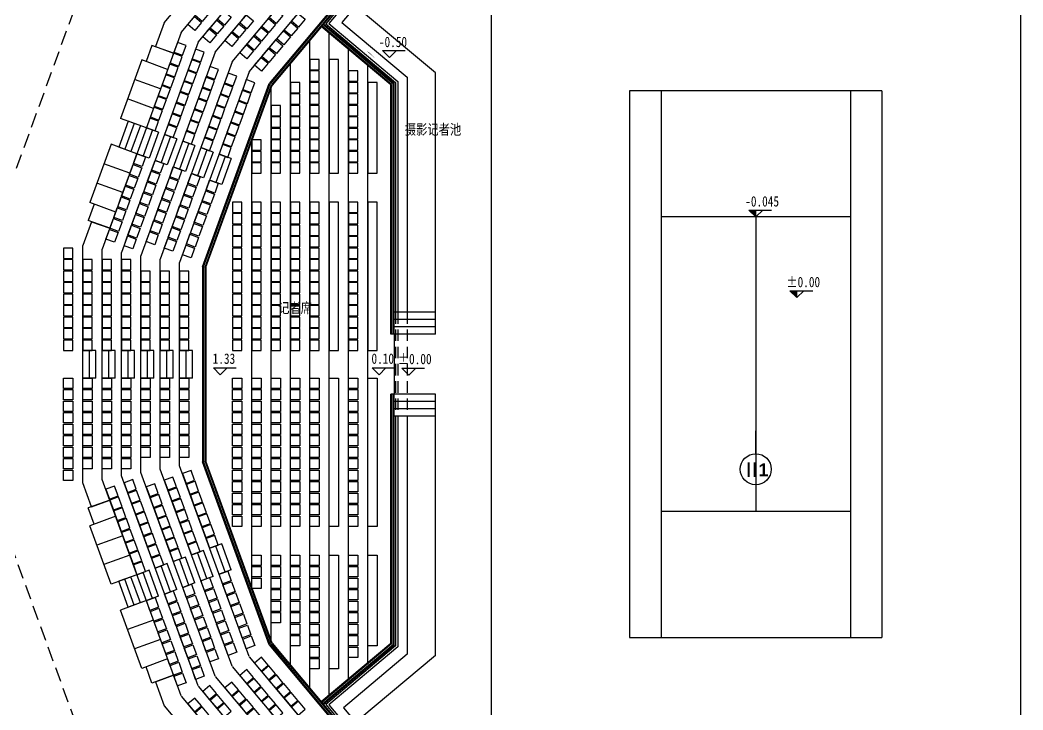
# Model space of a CAD drawing. Extents: x 23317406 to 24383751, y 42324270 to 43451021.
# Drawn here: x 23965397 to 24008980, y 43083414 to 43113405 of the extents above; entities that cross this region are included whole.
import ezdxf

# ---------------------------------------------------------------- set-up
doc = ezdxf.new("R2010")
doc.units = 0
doc.header["$MEASUREMENT"] = 0
doc.linetypes.add('DASHED2', pattern=[0.375, 0.25, -0.125])
doc.linetypes.add('HIDDEN', pattern=[9.525, 6.35, -3.175])
doc.layers.get('0').update_dxf_attribs({"linetype": 'CONTINUOUS'})
for name, color, linetype in [('场地', 5, 'CONTINUOUS'), ('墙', 7, 'CONTINUOUS'), ('座位', 253, 'CONTINUOUS'), ('投影', 9, 'CONTINUOUS'), ('栏杆', 146, 'CONTINUOUS'), ('楼梯', 5, 'CONTINUOUS'), ('汉字', 7, 'CONTINUOUS'), ('辅助件', 9, 'CONTINUOUS')]:
    doc.layers.add(name, color=color, linetype=linetype)
doc.styles.add('Q1', font='SimSun.ttf', dxfattribs={"width": 0.8, "height": 450})
doc.styles.add('T-SG-01$0$Arial', font='ARIALBD.TTF')

# ---------------------------------------------------------------- blocks, each defined once
blk = doc.blocks.new('A$C1B106C9F')
at = {"layer": '汉字'}
blk.add_hatch(color=0, dxfattribs=at).paths.add_polyline_path([(300, 300), (0, 300), (300, 0)])
at = {"layer": '汉字', "color": 0}
for p, q in [((0, 300), (989, 300)), ((0, 300), (300, 0)), ((600, 300), (300, 0)), ((300, 0), (300, 300))]:
    blk.add_line(p, q, dxfattribs=at)
blk = doc.blocks.new('T-SEAT-LOWER$0$SEAT_500CS')
blk.add_lwpolyline([(-400, -225), (-400, 225), (0, 225), (0, -225)], close=True)

msp = doc.modelspace()

# ---------------------------------------------------------------- linework, layer by layer
msp.add_line((23997370, 43094554.04466), (23997370, 43095554.04466))
at = {"color": 2}
msp.add_circle((23997370, 43093879.04466), 675, dxfattribs=at)
at = {"layer": '场地'}
for p, q in [((23985870, 43118944.23646), (23985870, 43077944.23646)), ((24008870, 43118944.23646), (24008870, 43077944.23646)), ((23991885, 43110329.23646), (23991885, 43086559.23646)), ((24002855, 43110329.23646), (23991885, 43110329.23646)), ((23993255, 43110329.23646), (23993255, 43086559.23646)), ((24001485, 43110329.23646), (24001485, 43086559.23646)), ((24002855, 43110329.23646), (24002855, 43086559.23646)), ((24001485, 43104844.23646), (23993255, 43104844.23646)), ((23997370, 43104844.23646), (23997370, 43092044.23646)), ((23997370, 43104844.23646), (23997370, 43092044.23646)), ((24001485, 43092044.23646), (23993255, 43092044.23646)), ((23991885, 43086559.23646), (24002855, 43086559.23646))]:
    msp.add_line(p, q, dxfattribs=at)
at = {"layer": '墙', "ltscale": 5000}
for start, end in [(67.1172342395, 67.1172342395), (66.2587266313, 66.2587266313), (64.4772342395, 64.4772342395), (64.9387266313, 64.9387266313)]:
    msp.add_arc((23850578.58196, 42857442.58139), 533172.67138, start, end, dxfattribs=at)
at = {"layer": '墙'}
for centre, start, end in [((23850634.74669, 42857737.27781), 79.4743453394, 79.4743453394), ((23850639.30178, 42857736.37231), 78.1227654233, 78.1227654233), ((23850644.55659, 42857735.23786), 77.5606287088, 77.5606287088), ((23850649.0789, 42857734.18074), 76.2090487927, 76.2090487927)]:
    msp.add_arc(centre, 530172.67138, start, end, dxfattribs=at)
at = {"layer": '座位'}
for p, q in [((23971128.21853, 43112305.38379), (23970871.70342, 43111600.61432)), ((23972067.91115, 43111963.36364), (23971128.21853, 43112305.38379)), ((23970683.7649, 43111669.01835), (23969760.31051, 43109131.84827)), ((23971811.39604, 43111258.59418), (23970683.7649, 43111669.01835)), ((23971503.57791, 43110412.87082), (23970375.94677, 43110823.29499)), ((23971195.75978, 43109567.14746), (23970068.12864, 43109977.57163)), ((23970887.94166, 43108721.4241), (23969760.31051, 43109131.84827)), ((23969349.88634, 43108004.21713), (23968426.43195, 43105467.04705)), ((23970477.51748, 43107593.79296), (23969349.88634, 43108004.21713)), ((23970169.69935, 43106748.0696), (23969042.06821, 43107158.49377)), ((23969861.88122, 43105902.34624), (23968734.25008, 43106312.77041)), ((23968614.37048, 43105398.64302), (23968357.85537, 43104693.87356)), ((23969554.0631, 43105056.62288), (23968426.43195, 43105467.04705)), ((23969297.54799, 43104351.85342), (23968357.85537, 43104693.87356)), ((23969297.54799, 43092536.6195), (23968357.85537, 43092194.59936)), ((23968614.37048, 43091489.82989), (23968357.85537, 43092194.59936)), ((23969554.0631, 43091831.85004), (23968426.43195, 43091421.42587)), ((23969349.88634, 43088884.25579), (23968426.43195, 43091421.42587)), ((23969861.88122, 43090986.12668), (23968734.25008, 43090575.70251)), ((23970169.69935, 43090140.40332), (23969042.06821, 43089729.97915)), ((23970477.51748, 43089294.67996), (23969349.88634, 43088884.25579)), ((23970887.94166, 43088167.04882), (23969760.31051, 43087756.62464)), ((23970683.7649, 43085219.45457), (23969760.31051, 43087756.62464)), ((23971195.75978, 43087321.32546), (23970068.12864, 43086910.90129)), ((23971503.57791, 43086475.6021), (23970375.94677, 43086065.17793)), ((23971811.39604, 43085629.87874), (23970683.7649, 43085219.45457)), ((23971128.21853, 43084583.08913), (23970871.70342, 43085287.8586)), ((23972067.91115, 43084925.10927), (23971128.21853, 43084583.08913))]:
    msp.add_line(p, q, dxfattribs=at)
for points in [[(23979230, 43106744.23646), (23979230, 43111694.23646), (23978830, 43111694.23646), (23978830, 43106744.23646)], [(23980910, 43106744.23646), (23980910, 43110694.23646), (23980510, 43110694.23646), (23980510, 43106744.23646)], [(23979230, 43099044.23646), (23979230, 43105494.23646), (23978830, 43105494.23646), (23978830, 43099044.23646)], [(23980910, 43099044.23646), (23980910, 43105494.23646), (23980510, 43105494.23646), (23980510, 43099044.23646)], [(23979230, 43097844.23646), (23979230, 43091394.23646), (23978830, 43091394.23646), (23978830, 43097844.23646)], [(23980910, 43097844.23646), (23980910, 43091394.23646), (23980510, 43091394.23646), (23980510, 43097844.23646)], [(23979230, 43090144.23646), (23979230, 43085194.23646), (23978830, 43085194.23646), (23978830, 43090144.23646)], [(23980910, 43090144.23646), (23980910, 43086194.23646), (23980510, 43086194.23646), (23980510, 43090144.23646)]]:
    msp.add_lwpolyline(points, close=True, dxfattribs=at)
at = {"layer": '投影'}
for p, q in [((23971656.77554, 43113289.77353), (23978284.94543, 43121188.91881)), ((23972395.45914, 43112863.29435), (23978833.21649, 43120535.5148)), ((23973134.14274, 43112436.81517), (23979381.48755, 43119882.11079)), ((23973872.82634, 43112010.336), (23979929.75861, 43119228.70679)), ((23974611.50995, 43111583.85682), (23980478.02968, 43118575.30278)), ((23975350.19355, 43111157.37764), (23981026.30074, 43117921.89877)), ((23981679.00438, 43117144.03686), (23976229.57879, 43110649.66433)), ((23981770.38289, 43117035.13619), (23976352.69273, 43110578.58447)), ((23983450, 43111103.55879), (23979543.62852, 43114381.39366)), ((23971656.77554, 43113289.77353), (23971278.56935, 43112250.66056)), ((23981510, 43110590.54412), (23978489.45684, 43113125.08078)), ((23981650, 43110655.82719), (23978579.4471, 43113232.327)), ((23972395.45914, 43112863.29435), (23968970, 43103451.92271)), ((23978830, 43084049.14175), (23978830, 43112839.33113)), ((23973134.14274, 43112436.81517), (23969810, 43103303.80805)), ((23971278.56935, 43112250.66056), (23972067.91115, 43111963.36364)), ((23977990, 43084358.62162), (23977990, 43112529.8513)), ((23973872.82634, 43112010.336), (23970650, 43103155.69338)), ((23979670, 43084753.98544), (23979670, 43112134.48744)), ((23974611.50995, 43111583.85682), (23971490, 43103007.57872)), ((23977150, 43085359.69464), (23977150, 43111528.77828)), ((23977150, 43098444.23646), (23977150, 43111528.77828)), ((23980510, 43085458.82913), (23980510, 43111429.64375)), ((23975350.19355, 43111157.37764), (23972330, 43102859.46406)), ((23983450, 43099744.23646), (23983450, 43111103.55879)), ((23973330, 43102683.13708), (23976229.57879, 43110649.66433)), ((23973470, 43102658.4513), (23976352.69273, 43110578.58447)), ((23976310, 43086427.18575), (23976310, 43110461.28717)), ((23981510, 43099744.23646), (23981510, 43110590.54412)), ((23981650, 43099744.23646), (23981650, 43110655.82719)), ((23970098.59985, 43109008.72102), (23969688.17568, 43107881.08988)), ((23970361.71379, 43108912.95538), (23969951.28962, 43107785.32424)), ((23970887.94166, 43108721.4241), (23970098.59985, 43109008.72102)), ((23970624.82772, 43108817.18974), (23970214.40355, 43107689.5586)), ((23971414.16952, 43108529.89282), (23970887.94166, 43108721.4241)), ((23971151.05559, 43108625.65846), (23970740.63142, 43107498.02732)), ((23971414.16952, 43108529.89282), (23971003.74535, 43107402.26168)), ((23971940.39739, 43108338.36154), (23971529.97322, 43107210.7304)), ((23972203.51132, 43108242.5959), (23971677.28346, 43108434.12718)), ((23972203.51132, 43108242.5959), (23971793.08715, 43107114.96476)), ((23970477.51748, 43107593.79296), (23969688.17568, 43107881.08988)), ((23972729.73919, 43108051.06462), (23972319.31502, 43106923.43348)), ((23972992.85313, 43107955.29898), (23972466.62526, 43108146.83026)), ((23972992.85313, 43107955.29898), (23972582.42895, 43106827.66784)), ((23973782.19493, 43107668.00206), (23973255.96706, 43107859.53334)), ((23975470, 43088735.06678), (23975470, 43108153.40614)), ((23971003.74535, 43107402.26168), (23970477.51748, 43107593.79296)), ((23973519.08099, 43107763.7677), (23973108.65682, 43106636.13656)), ((23973782.19493, 43107668.00206), (23973371.77076, 43106540.37092)), ((23974308.42279, 43107476.47078), (23973897.99862, 43106348.83964)), ((23974571.53673, 43107380.70514), (23974045.30886, 43107572.23642)), ((23974571.53673, 43107380.70514), (23974161.11256, 43106253.074)), ((23971793.08715, 43107114.96476), (23971266.85928, 43107306.49604)), ((23972582.42895, 43106827.66784), (23972056.20109, 43107019.19911)), ((23973371.77076, 43106540.37092), (23972845.54289, 43106731.90219)), ((23974161.11256, 43106253.074), (23973634.88469, 43106444.60527)), ((23968508.20619, 43104639.15034), (23968130, 43103600.03738)), ((23968508.20619, 43104639.15034), (23969297.54799, 43104351.85342)), ((23968130, 43093295.48862), (23968130, 43103600.03738)), ((23968970, 43093443.60329), (23968970, 43103451.92271)), ((23969810, 43093591.71795), (23969810, 43103303.80805)), ((23970650, 43093739.83261), (23970650, 43103155.69338)), ((23971490, 43093887.94728), (23971490, 43103007.57872)), ((23972330, 43094036.06194), (23972330, 43102859.46406)), ((23973330, 43102683.13708), (23973330, 43094205.33584)), ((23973470, 43102658.4513), (23973470, 43094230.02162)), ((23983450, 43099744.23646), (23981510, 43099744.23646)), ((23968690, 43099044.23646), (23968130, 43099044.23646)), ((23968410, 43097844.23646), (23968410, 43099044.23646)), ((23968690, 43097844.23646), (23968690, 43099044.23646)), ((23969530, 43099044.23646), (23968970, 43099044.23646)), ((23969250, 43097844.23646), (23969250, 43099044.23646)), ((23969530, 43097844.23646), (23969530, 43099044.23646)), ((23970370, 43099044.23646), (23969810, 43099044.23646)), ((23970090, 43097844.23646), (23970090, 43099044.23646)), ((23970370, 43097844.23646), (23970370, 43099044.23646)), ((23971210, 43099044.23646), (23970650, 43099044.23646)), ((23970930, 43097844.23646), (23970930, 43099044.23646)), ((23971210, 43097844.23646), (23971210, 43099044.23646)), ((23972050, 43099044.23646), (23971490, 43099044.23646)), ((23971770, 43097844.23646), (23971770, 43099044.23646)), ((23972050, 43097844.23646), (23972050, 43099044.23646)), ((23972890, 43099044.23646), (23972330, 43099044.23646)), ((23972610, 43097844.23646), (23972610, 43099044.23646)), ((23972890, 43097844.23646), (23972890, 43099044.23646)), ((23968690, 43097844.23646), (23968130, 43097844.23646)), ((23969530, 43097844.23646), (23968970, 43097844.23646)), ((23970370, 43097844.23646), (23969810, 43097844.23646)), ((23971210, 43097844.23646), (23970650, 43097844.23646)), ((23972050, 43097844.23646), (23971490, 43097844.23646)), ((23972890, 43097844.23646), (23972330, 43097844.23646)), ((23983450, 43097144.23646), (23981510, 43097144.23646)), ((23981510, 43086297.92876), (23981510, 43097144.23646)), ((23981650, 43086232.64569), (23981650, 43097144.23646)), ((23983450, 43085784.91409), (23983450, 43097144.23646)), ((23974609.09765, 43085311.24383), (23971490, 43093880.8942)), ((23975347.78126, 43085737.72301), (23972330, 43094029.00886)), ((23976229.57879, 43086238.80858), (23973330, 43094205.33584)), ((23976352.69272, 43086309.88845), (23973470, 43094230.02162)), ((23972393.04684, 43084031.8063), (23968970, 43093436.55021)), ((23973131.73045, 43084458.28547), (23969810, 43093584.66487)), ((23973870.41405, 43084884.76465), (23970650, 43093732.77953)), ((23968508.20619, 43092249.32258), (23968130, 43093288.43554)), ((23968508.20619, 43092249.32258), (23969297.54799, 43092536.6195)), ((23974161.11256, 43090635.39892), (23973634.88469, 43090443.86764)), ((23974308.42279, 43089412.00214), (23973897.99862, 43090539.63328)), ((23974571.53673, 43089507.76778), (23974161.11256, 43090635.39892)), ((23972582.42895, 43090060.80508), (23972056.20109, 43089869.2738)), ((23972729.73919, 43088837.4083), (23972319.31502, 43089965.03944)), ((23972992.85313, 43088933.17394), (23972582.42895, 43090060.80508)), ((23973371.77076, 43090348.102), (23972845.54289, 43090156.57072)), ((23973519.08099, 43089124.70522), (23973108.65682, 43090252.33636)), ((23973782.19493, 43089220.47086), (23973371.77076, 43090348.102)), ((23971003.74535, 43089486.21124), (23970477.51748, 43089294.67996)), ((23971414.16952, 43088358.5801), (23971003.74535, 43089486.21124)), ((23971793.08715, 43089773.50816), (23971266.85928, 43089581.97688)), ((23971940.39739, 43088550.11138), (23971529.97322, 43089677.74252)), ((23972203.51132, 43088645.87702), (23971793.08715, 43089773.50816)), ((23974571.53673, 43089507.76778), (23974045.30886, 43089316.2365)), ((23970477.51748, 43089294.67996), (23969688.17568, 43089007.38304)), ((23970361.71379, 43087975.51754), (23969951.28962, 43089103.14868)), ((23970624.82772, 43088071.28318), (23970214.40355, 43089198.91432)), ((23971151.05559, 43088262.81446), (23970740.63142, 43089390.4456)), ((23973782.19493, 43089220.47086), (23973255.96706, 43089028.93958)), ((23970098.59985, 43087879.7519), (23969688.17568, 43089007.38304)), ((23972203.51132, 43088645.87702), (23971677.28346, 43088454.34574)), ((23972992.85313, 43088933.17394), (23972466.62526, 43088741.64266)), ((23971414.16952, 43088358.5801), (23970887.94166, 43088167.04882)), ((23970887.94166, 43088167.04882), (23970098.59985, 43087879.7519)), ((23976229.57879, 43086238.80858), (23981679.00438, 43079744.43606)), ((23976352.69272, 43086309.88845), (23981770.38289, 43079853.33673)), ((23981510, 43086297.92876), (23978489.45684, 43083763.39211)), ((23981650, 43086232.64569), (23978579.4471, 43083656.14588)), ((23975354.72718, 43085725.69231), (23981026.30074, 43078966.57415)), ((23983450, 43085784.91409), (23979543.62852, 43082507.07922)), ((23974616.04358, 43085299.21313), (23980478.02968, 43078313.17014)), ((23971278.56935, 43084637.81235), (23972067.91115, 43084925.10927)), ((23973877.35998, 43084872.73395), (23979929.75861, 43077659.76613)), ((23971278.56935, 43084637.81235), (23971656.77554, 43083598.69939)), ((23973138.67637, 43084446.25478), (23979381.48755, 43077006.36212)), ((23972399.99277, 43084019.7756), (23978833.21649, 43076352.95812)), ((23971661.30917, 43083593.29642), (23978284.94543, 43075699.55411))]:
    msp.add_line(p, q, dxfattribs=at)
at = {"layer": '投影', "linetype": 'HIDDEN', "ltscale": 100}
for p, q in [((23964270, 43104280.65952), (23968262.3485, 43115249.54689)), ((23968470.72632, 43081066.4127), (23964270, 43092607.8134))]:
    msp.add_line(p, q, dxfattribs=at)
at = {"layer": '栏杆'}
for p, q in [((23981701.84901, 43117116.81169), (23976260.35728, 43110631.89437)), ((23981747.53826, 43117062.36136), (23976321.91424, 43110596.35444)), ((23981545, 43110606.86489), (23978511.9544, 43113151.89233)), ((23981615, 43110639.50643), (23978556.94954, 43113205.51544)), ((23973365, 43102676.96563), (23976260.35728, 43110631.89437)), ((23973435, 43102664.62274), (23976321.91424, 43110596.35444)), ((23981545, 43099744.23646), (23981545, 43110606.86489)), ((23981615, 43099744.23646), (23981615, 43110639.50643)), ((23973365, 43102676.96563), (23973365, 43094211.50729)), ((23973435, 43102664.62274), (23973435, 43094223.85018)), ((23981545, 43086281.60799), (23981545, 43097144.23646)), ((23981615, 43086248.96646), (23981615, 43097144.23646)), ((23976260.35728, 43086256.57855), (23973365, 43094211.50729)), ((23976321.91424, 43086292.11848), (23973435, 43094223.85018)), ((23976260.35728, 43086256.57855), (23981701.84901, 43079771.66123)), ((23976321.91424, 43086292.11848), (23981747.53826, 43079826.11156)), ((23981545, 43086281.60799), (23978511.9544, 43083736.58055)), ((23981615, 43086248.96646), (23978556.94954, 43083682.95744))]:
    msp.add_line(p, q, dxfattribs=at)
at = {"layer": '楼梯'}
for p, q in [((23983450, 43100704.23646), (23981650, 43100704.23646)), ((23983450, 43100384.23646), (23981650, 43100384.23646)), ((23983450, 43100064.23646), (23981650, 43100064.23646)), ((23981650, 43099744.23646), (23981650, 43097144.23646)), ((23983450, 43096824.23646), (23981650, 43096824.23646)), ((23983450, 43096504.23646), (23981650, 43096504.23646)), ((23983450, 43096184.23646), (23981650, 43096184.23646))]:
    msp.add_line(p, q, dxfattribs=at)
at = {"layer": '汉字', "color": 0}
for p, q in [((23981150, 43112075.86177), (23982138.75985, 43112075.86177)), ((23981150, 43112075.86177), (23981450, 43111775.86177)), ((23981150, 43112075.86177), (23982138.75985, 43112075.86177)), ((23981150, 43112075.86177), (23981450, 43111775.86177)), ((23981750, 43112075.86177), (23981450, 43111775.86177)), ((23981750, 43112075.86177), (23981450, 43111775.86177)), ((23973798.55455, 43098281.4529), (23974787.3144, 43098281.4529)), ((23973798.55455, 43098281.4529), (23974098.55455, 43097981.4529)), ((23974398.55455, 43098281.4529), (23974098.55455, 43097981.4529)), ((23980699.52055, 43098281.4529), (23981688.28041, 43098281.4529)), ((23980699.52055, 43098281.4529), (23980999.52055, 43097981.4529)), ((23981299.52055, 43098281.4529), (23980999.52055, 43097981.4529)), ((23981990.58874, 43098271.56877), (23982979.3486, 43098271.56877)), ((23981990.58874, 43098271.56877), (23982290.58874, 43097971.56877)), ((23982590.58874, 43098271.56877), (23982290.58874, 43097971.56877))]:
    msp.add_line(p, q, dxfattribs=at)
at = {"layer": '汉字'}
for points in [[(23979692.74586, 43112724.72017, 0, 0, 0), (23980042.2747, 43112421.46746, 150, 0, 0), (23980590.00175, 43111978.09138, 150, 0, 0)], [(23981193.39089, 43085295.91678, 0, 0, 0), (23980805.29285, 43084969.17002, 150, 0, 0), (23980268.03021, 43084518.90014, 150, 0, 0)]]:
    msp.add_lwpolyline(points, format="xyseb", dxfattribs=at)
at = {"layer": '辅助件'}
for points in [[(24013020, 43100704.23646), (24013020, 43110688.46873), (24016061.93465, 43113240.95498), (24012923.92785, 43116980.68586), (24005646.07215, 43121182.55781), (23998524.87831, 43122438.21642), (23997370, 43122438.21642), (23996215.12169, 43122438.21642), (23989093.92785, 43121182.55781), (23981816.07215, 43116980.68586), (23978678.06534, 43113240.95498), (23981720, 43110688.46873), (23981720, 43100704.23646)], [(24012920, 43100704.23646), (24012920, 43110735.0995), (24015921.05145, 43113253.28066), (24012858.65749, 43116902.89967), (24005611.34251, 43121087.13892), (23998516.12944, 43122338.21642), (23997370, 43122338.21642), (23996223.87056, 43122338.21642), (23989128.65749, 43121087.13892), (23981881.34251, 43116902.89967), (23978818.94855, 43113253.28066), (23981820, 43110735.0995), (23981820, 43100704.23646)], [(24012520, 43100704.23646), (24012520, 43110921.62256), (24015357.51863, 43113302.58339), (24012597.57603, 43116591.7549), (24005472.42397, 43120705.46336), (23998481.13398, 43121938.21642), (23997370, 43121938.21642), (23996258.86602, 43121938.21642), (23989267.57603, 43120705.46336), (23982142.42397, 43116591.7549), (23979382.48137, 43113302.58339), (23982220, 43110921.62256), (23982220, 43100704.23646)], [(23978678.06536, 43083647.51792), (23981816.07215, 43079907.78706), (23989093.92774, 43075705.91518), (23996215.12173, 43074450.25646), (23998524.87826, 43074450.25646), (24005646.07226, 43075705.91518), (24012923.92785, 43079907.78706), (24016061.93463, 43083647.51792), (24013020, 43086200.00415), (24013020, 43096184.23646)], [(23981720, 43096184.23646), (23981720, 43086200.00415), (23978678.06536, 43083647.51792)], [(23978818.94857, 43083635.19224), (23981881.34251, 43079985.57325), (23989128.65737, 43075801.33407), (23996223.8706, 43074550.25646), (23998516.1294, 43074550.25646), (24005611.34263, 43075801.33407), (24012858.65749, 43079985.57325), (24015921.05143, 43083635.19224), (24012920, 43086153.37339), (24012920, 43096184.23646)], [(23981820, 43096184.23646), (23981820, 43086153.37339), (23978818.94857, 43083635.19224)], [(23982220, 43096184.23646), (23982220, 43085836.30959), (23979446.76015, 43083509.28506), (23982142.42397, 43080296.71802), (23989267.57592, 43076183.00962), (23996258.86607, 43074950.25646), (23998481.13393, 43074950.25646), (24005472.42408, 43076183.00962), (24012597.57603, 43080296.71802), (24015357.51861, 43083585.8895), (24012520, 43085966.85032), (24012520, 43096184.23646)]]:
    msp.add_lwpolyline(points, dxfattribs=at)
at = {"layer": '辅助件', "linetype": 'DASHED2', "ltscale": 2000}
for points in [[(23981720, 43100704.23646), (23981720, 43096184.23646)], [(23981820, 43100704.23646), (23981820, 43096184.23646)], [(23982220, 43100704.23646), (23982220, 43096184.23646)]]:
    msp.add_lwpolyline(points, dxfattribs=at)

# ---------------------------------------------------------------- block references
at = {"layer": '座位'}
for p, rotation in [((23973155.67521, 43113769.28458), 139.9999999962794), ((23972834.2814, 43113386.26236), 139.9999999962794), ((23974120.54634, 43113612.36521), 139.9999999962794), ((23975085.41748, 43113455.44584), 139.9999999962794), ((23976050.28862, 43113298.52647), 139.9999999962794), ((23976371.68242, 43113681.54869), 139.9999999962794), ((23977336.55356, 43113524.62932), 139.9999999962794), ((23973799.15254, 43113229.34299), 139.9999999962794), ((23974764.02368, 43113072.42362), 139.9999999962794), ((23975728.89481, 43112915.50425), 139.9999999962794), ((23977015.15975, 43113141.6071), 139.9999999962794), ((23973477.75873, 43112846.32077), 139.9999999962794), ((23974442.62987, 43112689.40139), 139.9999999962794), ((23975407.50101, 43112532.48202), 139.9999999962794), ((23976693.76595, 43112758.58487), 139.9999999962794), ((23975086.1072, 43112149.4598), 139.9999999962794), ((23976050.97834, 43111992.54043), 139.9999999962794), ((23976372.37215, 43112375.56265), 139.9999999962794), ((23975729.58454, 43111609.51821), 139.9999999962794), ((23970400.56295, 43107382.36212), 160.0000000013177), ((23970229.55288, 43106912.51581), 160.0000000013177), ((23971189.90475, 43107095.0652), 160.0000000013177), ((23971979.24655, 43106807.76828), 160.0000000013177), ((23970058.54281, 43106442.6695), 160.0000000013177), ((23971018.89468, 43106625.21889), 160.0000000013177), ((23971808.23648, 43106337.92197), 160.0000000013177), ((23972768.58836, 43106520.47136), 160.0000000013177), ((23969887.53274, 43105972.82319), 160.0000000013177), ((23970847.88461, 43106155.37258), 160.0000000013177), ((23971637.22641, 43105868.07566), 160.0000000013177), ((23972597.57828, 43106050.62505), 160.0000000013177), ((23973557.93016, 43106233.17444), 160.0000000013177), ((23969716.52266, 43105502.97688), 160.0000000013177), ((23970676.87454, 43105685.52627), 160.0000000013177), ((23972426.56821, 43105580.77874), 160.0000000013177), ((23973386.92008, 43105763.32813), 160.0000000013177), ((23969545.51259, 43105033.13057), 160.0000000013177), ((23970505.86447, 43105215.67996), 160.0000000013177), ((23971466.21634, 43105398.22935), 160.0000000013177), ((23972255.55814, 43105110.93243), 160.0000000013177), ((23973215.91001, 43105293.48182), 160.0000000013177), ((23969374.50252, 43104563.28426), 160.0000000013177), ((23970334.85439, 43104745.83365), 160.0000000013177), ((23971295.20627, 43104928.38304), 160.0000000013177), ((23972084.54807, 43104641.08611), 160.0000000013177), ((23973044.89994, 43104823.6355), 160.0000000013177), ((23969203.49245, 43104093.43794), 160.0000000013177), ((23970163.84432, 43104275.98733), 160.0000000013177), ((23971124.1962, 43104458.53672), 160.0000000013177), ((23971913.538, 43104171.2398), 160.0000000013177), ((23972873.88987, 43104353.78919), 160.0000000013177), ((23969992.83425, 43103806.14102), 160.0000000013177), ((23970953.18612, 43103988.69041), 160.0000000013177), ((23971742.52793, 43103701.39349), 160.0000000013177), ((23972702.8798, 43103883.94288), 160.0000000013177), ((23972531.86973, 43103414.09657), 160.0000000013177), ((23967290, 43097619.23646), 179.9999999963965), ((23968130, 43097619.23646), 179.9999999963965), ((23968970, 43097619.23646), 179.9999999963965), ((23969810, 43097619.23646), 179.9999999963965), ((23970650, 43097619.23646), 179.9999999963965), ((23971490, 43097619.23646), 179.9999999963965), ((23972330, 43097619.23646), 179.9999999963965), ((23974630, 43097619.23646), 180), ((23975470, 43097619.23646), 180), ((23976310, 43097619.23646), 180), ((23977150, 43097619.23646), 180), ((23977990, 43097619.23646), 180), ((23979670, 43097619.23646), 180), ((23967290, 43097119.23646), 179.9999999963965), ((23968130, 43097119.23646), 179.9999999963965), ((23968970, 43097119.23646), 179.9999999963965), ((23969810, 43097119.23646), 179.9999999963965), ((23970650, 43097119.23646), 179.9999999963965), ((23971490, 43097119.23646), 179.9999999963965), ((23972330, 43097119.23646), 179.9999999963965), ((23974630, 43097119.23646), 180), ((23975470, 43097119.23646), 180), ((23976310, 43097119.23646), 180), ((23977150, 43097119.23646), 180), ((23977990, 43097119.23646), 180), ((23979670, 43097119.23646), 180), ((23967290, 43096619.23646), 179.9999999963965), ((23968130, 43096619.23646), 179.9999999963965), ((23968970, 43096619.23646), 179.9999999963965), ((23969810, 43096619.23646), 179.9999999963965), ((23970650, 43096619.23646), 179.9999999963965), ((23971490, 43096619.23646), 179.9999999963965), ((23972330, 43096619.23646), 179.9999999963965), ((23974630, 43096619.23646), 180), ((23975470, 43096619.23646), 180), ((23976310, 43096619.23646), 180), ((23977150, 43096619.23646), 180), ((23977990, 43096619.23646), 180), ((23979670, 43096619.23646), 180), ((23967290, 43096119.23646), 179.9999999963965), ((23968130, 43096119.23646), 179.9999999963965), ((23968970, 43096119.23646), 179.9999999963965), ((23969810, 43096119.23646), 179.9999999963965), ((23970650, 43096119.23646), 179.9999999963965), ((23971490, 43096119.23646), 179.9999999963965), ((23972330, 43096119.23646), 179.9999999963965), ((23974630, 43096119.23646), 180), ((23975470, 43096119.23646), 180), ((23976310, 43096119.23646), 180), ((23977150, 43096119.23646), 180), ((23977990, 43096119.23646), 180), ((23979670, 43096119.23646), 180), ((23967290, 43095619.23646), 179.9999999963965), ((23968130, 43095619.23646), 179.9999999963965), ((23968970, 43095619.23646), 179.9999999963965), ((23969810, 43095619.23646), 179.9999999963965), ((23970650, 43095619.23646), 179.9999999963965), ((23971490, 43095619.23646), 179.9999999963965), ((23972330, 43095619.23646), 179.9999999963965), ((23974630, 43095619.23646), 180), ((23975470, 43095619.23646), 180), ((23976310, 43095619.23646), 180), ((23977150, 43095619.23646), 180), ((23977990, 43095619.23646), 180), ((23979670, 43095619.23646), 180), ((23967290, 43095119.23646), 179.9999999963965), ((23968130, 43095119.23646), 179.9999999963965), ((23968970, 43095119.23646), 179.9999999963965), ((23969810, 43095119.23646), 179.9999999963965), ((23970650, 43095119.23646), 179.9999999963965), ((23971490, 43095119.23646), 179.9999999963965), ((23972330, 43095119.23646), 179.9999999963965), ((23974630, 43095119.23646), 180), ((23975470, 43095119.23646), 180), ((23976310, 43095119.23646), 180), ((23977150, 43095119.23646), 180), ((23977990, 43095119.23646), 180), ((23979670, 43095119.23646), 180), ((23967290, 43094619.23646), 179.9999999963965), ((23968130, 43094619.23646), 179.9999999963965), ((23968970, 43094619.23646), 179.9999999963965), ((23969810, 43094619.23646), 179.9999999963965), ((23970650, 43094619.23646), 179.9999999963965), ((23971490, 43094619.23646), 179.9999999963965), ((23972330, 43094619.23646), 179.9999999963965), ((23974630, 43094619.23646), 180), ((23975470, 43094619.23646), 180), ((23976310, 43094619.23646), 180), ((23977150, 43094619.23646), 180), ((23977990, 43094619.23646), 180), ((23979670, 43094619.23646), 180), ((23967290, 43094119.23646), 179.9999999963965), ((23968130, 43094119.23646), 179.9999999963965), ((23968970, 43094119.23646), 179.9999999963965), ((23969810, 43094119.23646), 179.9999999963965), ((23974630, 43094119.23646), 180), ((23975470, 43094119.23646), 180), ((23976310, 43094119.23646), 180), ((23977150, 43094119.23646), 180), ((23977990, 43094119.23646), 180), ((23979670, 43094119.23646), 180), ((23967290, 43093619.23646), 179.9999999963965), ((23974630, 43093619.23646), 180), ((23975470, 43093619.23646), 180), ((23976310, 43093619.23646), 180), ((23977150, 43093619.23646), 180), ((23977990, 43093619.23646), 180), ((23979670, 43093619.23646), 180), ((23974630, 43093119.23646), 180), ((23975470, 43093119.23646), 180), ((23976310, 43093119.23646), 180), ((23977150, 43093119.23646), 180), ((23977990, 43093119.23646), 180), ((23979670, 43093119.23646), 180), ((23974630, 43092619.23646), 180), ((23975470, 43092619.23646), 180), ((23976310, 43092619.23646), 180), ((23977150, 43092619.23646), 180), ((23977990, 43092619.23646), 180), ((23979670, 43092619.23646), 180), ((23974630, 43092119.23646), 180), ((23975470, 43092119.23646), 180), ((23976310, 43092119.23646), 180), ((23977150, 43092119.23646), 180), ((23977990, 43092119.23646), 180), ((23979670, 43092119.23646), 180), ((23974630, 43091619.23646), 180), ((23975470, 43091619.23646), 180), ((23976310, 43091619.23646), 180), ((23977150, 43091619.23646), 180), ((23977990, 43091619.23646), 180), ((23979670, 43091619.23646), 180), ((23975470, 43089919.23646), 180), ((23976310, 43089919.23646), 180), ((23977150, 43089919.23646), 180), ((23977990, 43089919.23646), 180), ((23979670, 43089919.23646), 180), ((23975470, 43089419.23646), 180), ((23976310, 43089419.23646), 180), ((23977150, 43089419.23646), 180), ((23977990, 43089419.23646), 180), ((23979670, 43089419.23646), 180), ((23973332.92159, 43088817.50874), 199.9999999999403), ((23974122.26339, 43089104.80566), 199.9999999999403), ((23975470, 43088919.23646), 180), ((23976310, 43088919.23646), 180), ((23977150, 43088919.23646), 180), ((23977990, 43088919.23646), 180), ((23979670, 43088919.23646), 180), ((23972543.57979, 43088530.21182), 199.9999999999403), ((23973503.93166, 43088347.66243), 199.9999999999403), ((23974293.27346, 43088634.95935), 199.9999999999403), ((23976310, 43088419.23646), 180), ((23977150, 43088419.23646), 180), ((23977990, 43088419.23646), 180), ((23979670, 43088419.23646), 180), ((23970964.89619, 43087955.61798), 199.9999999999403), ((23971754.23799, 43088242.9149), 199.9999999999403), ((23972714.58986, 43088060.36551), 199.9999999999403), ((23973674.94174, 43087877.81612), 199.9999999999403), ((23974464.28354, 43088165.11304), 199.9999999999403), ((23971135.90626, 43087485.77167), 199.9999999999403), ((23971925.24806, 43087773.06859), 199.9999999999403), ((23972885.59993, 43087590.5192), 199.9999999999403), ((23973845.95181, 43087407.96981), 199.9999999999403), ((23974635.29361, 43087695.26673), 199.9999999999403), ((23976310, 43087919.23646), 180), ((23977150, 43087919.23646), 180), ((23977990, 43087919.23646), 180), ((23979670, 43087919.23646), 180), ((23971306.91633, 43087015.92536), 199.9999999999403), ((23972096.25813, 43087303.22228), 199.9999999999403), ((23973056.61001, 43087120.67289), 199.9999999999403), ((23974806.30368, 43087225.42042), 199.9999999999403), ((23976310, 43087419.23646), 180), ((23977150, 43087419.23646), 180), ((23977990, 43087419.23646), 180), ((23979670, 43087419.23646), 180), ((23971477.9264, 43086546.07905), 199.9999999999403), ((23972267.2682, 43086833.37597), 199.9999999999403), ((23973227.62008, 43086650.82658), 199.9999999999403), ((23974016.96188, 43086938.1235), 199.9999999999403), ((23974977.31375, 43086755.57411), 199.9999999999403), ((23977150, 43086919.23646), 180), ((23977990, 43086919.23646), 180), ((23979670, 43086919.23646), 180), ((23972438.27828, 43086363.52966), 199.9999999999403), ((23973398.63015, 43086180.98027), 199.9999999999403), ((23974187.97195, 43086468.27719), 199.9999999999403), ((23975148.32382, 43086285.7278), 199.9999999999403), ((23977150, 43086419.23646), 180), ((23977990, 43086419.23646), 180), ((23979670, 43086419.23646), 180), ((23971648.93647, 43086076.23273), 199.9999999999403), ((23972609.28835, 43085893.68334), 199.9999999999403), ((23973569.64022, 43085711.13395), 199.9999999999403), ((23974358.98202, 43085998.43088), 199.9999999999403), ((23977990, 43085919.23646), 180), ((23979670, 43085919.23646), 180), ((23971819.94655, 43085606.38642), 199.9999999999403), ((23972780.29842, 43085423.83703), 199.9999999999403), ((23977990, 43085419.23646), 180), ((23971990.95662, 43085136.54011), 199.9999999999403), ((23972951.30849, 43084953.99072), 199.9999999999403), ((23972161.96669, 43084666.6938), 199.9999999999403)]:
    msp.add_blockref('T-SEAT-LOWER$0$SEAT_500CS', p, dxfattribs=dict(at, rotation=rotation))
at = {"layer": '座位', "xscale": -1}
for p, rotation in [((23972161.96669, 43112221.77912), 340.0000000000597), ((23971990.95662, 43111751.9328), 340.0000000000597), ((23972951.30849, 43111934.48219), 340.0000000000597), ((23971819.94655, 43111282.08649), 340.0000000000597), ((23972780.29842, 43111464.63588), 340.0000000000597), ((23973569.64022, 43111177.33896), 340.0000000000597), ((23971648.93647, 43110812.24018), 340.0000000000597), ((23972609.28835, 43110994.78957), 340.0000000000597), ((23973398.63015, 43110707.49265), 340.0000000000597), ((23974358.98202, 43110890.04204), 340.0000000000597), ((23971477.9264, 43110342.39387), 340.0000000000597), ((23972438.27828, 43110524.94326), 340.0000000000597), ((23973227.62008, 43110237.64634), 340.0000000000597), ((23974187.97195, 43110420.19573), 340.0000000000597), ((23975148.32382, 43110602.74512), 340.0000000000597), ((23971306.91633, 43109872.54756), 340.0000000000597), ((23972267.2682, 43110055.09695), 340.0000000000597), ((23973056.61001, 43109767.80003), 340.0000000000597), ((23974016.96188, 43109950.34942), 340.0000000000597), ((23974977.31375, 43110132.89881), 340.0000000000597), ((23971135.90626, 43109402.70125), 340.0000000000597), ((23972096.25813, 43109585.25064), 340.0000000000597), ((23973845.95181, 43109480.50311), 340.0000000000597), ((23974806.30368, 43109663.0525), 340.0000000000597), ((23970964.89619, 43108932.85494), 340.0000000000597), ((23971925.24806, 43109115.40433), 340.0000000000597), ((23972885.59993, 43109297.95372), 340.0000000000597), ((23973674.94174, 43109010.6568), 340.0000000000597), ((23974635.29361, 43109193.20619), 340.0000000000597), ((23971754.23799, 43108645.55802), 340.0000000000597), ((23972714.58986, 43108828.10741), 340.0000000000597), ((23973503.93166, 43108540.81049), 340.0000000000597), ((23974464.28354, 43108723.35988), 340.0000000000597), ((23972543.57979, 43108358.2611), 340.0000000000597), ((23973332.92159, 43108070.96418), 340.0000000000597), ((23974293.27346, 43108253.51357), 340.0000000000597), ((23974122.26339, 43107783.66726), 340.0000000000597), ((23967290, 43103269.23646), 359.9999999951385), ((23967290, 43102769.23646), 359.9999999951385), ((23968130, 43102769.23646), 359.9999999951385), ((23968970, 43102769.23646), 359.9999999951385), ((23969810, 43102769.23646), 359.9999999951385), ((23967290, 43102269.23646), 359.9999999951385), ((23968130, 43102269.23646), 359.9999999951385), ((23968970, 43102269.23646), 359.9999999951385), ((23969810, 43102269.23646), 359.9999999951385), ((23970650, 43102269.23646), 359.9999999951385), ((23971490, 43102269.23646), 359.9999999951385), ((23972330, 43102269.23646), 359.9999999951385), ((23967290, 43101769.23646), 359.9999999951385), ((23968130, 43101769.23646), 359.9999999951385), ((23968970, 43101769.23646), 359.9999999951385), ((23969810, 43101769.23646), 359.9999999951385), ((23970650, 43101769.23646), 359.9999999951385), ((23971490, 43101769.23646), 359.9999999951385), ((23972330, 43101769.23646), 359.9999999951385), ((23967290, 43101269.23646), 359.9999999951385), ((23968130, 43101269.23646), 359.9999999951385), ((23968970, 43101269.23646), 359.9999999951385), ((23969810, 43101269.23646), 359.9999999951385), ((23970650, 43101269.23646), 359.9999999951385), ((23971490, 43101269.23646), 359.9999999951385), ((23972330, 43101269.23646), 359.9999999951385), ((23967290, 43100769.23646), 359.9999999951385), ((23968130, 43100769.23646), 359.9999999951385), ((23968970, 43100769.23646), 359.9999999951385), ((23969810, 43100769.23646), 359.9999999951385), ((23970650, 43100769.23646), 359.9999999951385), ((23971490, 43100769.23646), 359.9999999951385), ((23972330, 43100769.23646), 359.9999999951385), ((23967290, 43100269.23646), 359.9999999951385), ((23968130, 43100269.23646), 359.9999999951385), ((23968970, 43100269.23646), 359.9999999951385), ((23969810, 43100269.23646), 359.9999999951385), ((23970650, 43100269.23646), 359.9999999951385), ((23971490, 43100269.23646), 359.9999999951385), ((23972330, 43100269.23646), 359.9999999951385), ((23967290, 43099769.23646), 359.9999999951385), ((23968130, 43099769.23646), 359.9999999951385), ((23968970, 43099769.23646), 359.9999999951385), ((23969810, 43099769.23646), 359.9999999951385), ((23970650, 43099769.23646), 359.9999999951385), ((23971490, 43099769.23646), 359.9999999951385), ((23972330, 43099769.23646), 359.9999999951385), ((23967290, 43099269.23646), 359.9999999951385), ((23968130, 43099269.23646), 359.9999999951385), ((23968970, 43099269.23646), 359.9999999951385), ((23969810, 43099269.23646), 359.9999999951385), ((23970650, 43099269.23646), 359.9999999951385), ((23971490, 43099269.23646), 359.9999999951385), ((23972330, 43099269.23646), 359.9999999951385), ((23969992.83425, 43093082.33189), 19.99999999868234), ((23971742.52793, 43093187.07942), 19.99999999868234), ((23972531.86973, 43093474.37635), 19.99999999868234), ((23969203.49245, 43092795.03497), 19.99999999868234), ((23970953.18612, 43092899.7825), 19.99999999868234), ((23971913.538, 43092717.23311), 19.99999999868234), ((23972702.8798, 43093004.53003), 19.99999999868234), ((23969374.50252, 43092325.18866), 19.99999999868234), ((23970163.84432, 43092612.48558), 19.99999999868234), ((23971124.1962, 43092429.93619), 19.99999999868234), ((23972084.54807, 43092247.3868), 19.99999999868234), ((23972873.88987, 43092534.68372), 19.99999999868234), ((23969545.51259, 43091855.34235), 19.99999999868234), ((23970334.85439, 43092142.63927), 19.99999999868234), ((23971295.20627, 43091960.08988), 19.99999999868234), ((23972255.55814, 43091777.54049), 19.99999999868234), ((23973044.89994, 43092064.83741), 19.99999999868234), ((23969716.52266, 43091385.49604), 19.99999999868234), ((23970505.86447, 43091672.79296), 19.99999999868234), ((23971466.21634, 43091490.24357), 19.99999999868234), ((23973215.91001, 43091594.9911), 19.99999999868234), ((23969887.53274, 43090915.64973), 19.99999999868234), ((23970676.87454, 43091202.94665), 19.99999999868234), ((23971637.22641, 43091020.39726), 19.99999999868234), ((23972426.56821, 43091307.69418), 19.99999999868234), ((23973386.92008, 43091125.14479), 19.99999999868234), ((23970058.54281, 43090445.80342), 19.99999999868234), ((23970847.88461, 43090733.10034), 19.99999999868234), ((23971808.23648, 43090550.55095), 19.99999999868234), ((23972597.57828, 43090837.84787), 19.99999999868234), ((23973557.93016, 43090655.29848), 19.99999999868234), ((23971018.89468, 43090263.25403), 19.99999999868234), ((23971979.24655, 43090080.70464), 19.99999999868234), ((23972768.58836, 43090368.00156), 19.99999999868234), ((23970229.55288, 43089975.95711), 19.99999999868234), ((23971189.90475, 43089793.40772), 19.99999999868234), ((23970400.56295, 43089506.1108), 19.99999999868234), ((23975729.58454, 43085278.95471), 40.00000000372056), ((23975086.1072, 43084739.01312), 40.00000000372056), ((23976050.97834, 43084895.93249), 40.00000000372056), ((23975407.50101, 43084355.99089), 40.00000000372056), ((23976372.37215, 43084512.91027), 40.00000000372056), ((23973477.75873, 43084042.15215), 40.00000000372056), ((23974442.62987, 43084199.07152), 40.00000000372056), ((23975728.89481, 43083972.96867), 40.00000000372056), ((23976693.76595, 43084129.88804), 40.00000000372056), ((23972834.2814, 43083502.21056), 40.00000000372056), ((23973799.15254, 43083659.12993), 40.00000000372056), ((23974764.02368, 43083816.0493), 40.00000000372056), ((23975085.41748, 43083433.02708), 40.00000000372056), ((23976050.28862, 43083589.94645), 40.00000000372056), ((23977015.15975, 43083746.86582), 40.00000000372056), ((23973155.67521, 43083119.18834), 40.00000000372056), ((23974120.54634, 43083276.10771), 40.00000000372056), ((23975406.81129, 43083050.00486), 40.00000000372056), ((23976371.68242, 43083206.92423), 40.00000000372056), ((23977336.55356, 43083363.8436), 40.00000000372056)]:
    msp.add_blockref('T-SEAT-LOWER$0$SEAT_500CS', p, dxfattribs=dict(at, rotation=rotation))
for p in [(23977990, 43111469.23646), (23977990, 43110969.23646), (23979670, 43110969.23646), (23977150, 43110469.23646), (23977990, 43110469.23646), (23979670, 43110469.23646), (23977150, 43109969.23646), (23977990, 43109969.23646), (23979670, 43109969.23646), (23976310, 43109469.23646), (23977150, 43109469.23646), (23977990, 43109469.23646), (23979670, 43109469.23646), (23976310, 43108969.23646), (23977150, 43108969.23646), (23977990, 43108969.23646), (23979670, 43108969.23646), (23976310, 43108469.23646), (23977150, 43108469.23646), (23977990, 43108469.23646), (23979670, 43108469.23646), (23975470, 43107969.23646), (23976310, 43107969.23646), (23977150, 43107969.23646), (23977990, 43107969.23646), (23979670, 43107969.23646), (23975470, 43107469.23646), (23976310, 43107469.23646), (23977150, 43107469.23646), (23977990, 43107469.23646), (23979670, 43107469.23646), (23975470, 43106969.23646), (23976310, 43106969.23646), (23977150, 43106969.23646), (23977990, 43106969.23646), (23979670, 43106969.23646), (23974630, 43105269.23646), (23975470, 43105269.23646), (23976310, 43105269.23646), (23977150, 43105269.23646), (23977990, 43105269.23646), (23979670, 43105269.23646), (23974630, 43104769.23646), (23975470, 43104769.23646), (23976310, 43104769.23646), (23977150, 43104769.23646), (23977990, 43104769.23646), (23979670, 43104769.23646), (23974630, 43104269.23646), (23975470, 43104269.23646), (23976310, 43104269.23646), (23977150, 43104269.23646), (23977990, 43104269.23646), (23979670, 43104269.23646), (23974630, 43103769.23646), (23975470, 43103769.23646), (23976310, 43103769.23646), (23977150, 43103769.23646), (23977990, 43103769.23646), (23979670, 43103769.23646), (23974630, 43103269.23646), (23975470, 43103269.23646), (23976310, 43103269.23646), (23977150, 43103269.23646), (23977990, 43103269.23646), (23979670, 43103269.23646), (23974630, 43102769.23646), (23975470, 43102769.23646), (23976310, 43102769.23646), (23977150, 43102769.23646), (23977990, 43102769.23646), (23979670, 43102769.23646), (23974630, 43102269.23646), (23975470, 43102269.23646), (23976310, 43102269.23646), (23977150, 43102269.23646), (23977990, 43102269.23646), (23979670, 43102269.23646), (23974630, 43101769.23646), (23975470, 43101769.23646), (23976310, 43101769.23646), (23977150, 43101769.23646), (23977990, 43101769.23646), (23979670, 43101769.23646), (23974630, 43101269.23646), (23975470, 43101269.23646), (23976310, 43101269.23646), (23977150, 43101269.23646), (23977990, 43101269.23646), (23979670, 43101269.23646), (23974630, 43100769.23646), (23975470, 43100769.23646), (23976310, 43100769.23646), (23977150, 43100769.23646), (23977990, 43100769.23646), (23979670, 43100769.23646), (23974630, 43100269.23646), (23975470, 43100269.23646), (23976310, 43100269.23646), (23977150, 43100269.23646), (23977990, 43100269.23646), (23979670, 43100269.23646), (23974630, 43099769.23646), (23975470, 43099769.23646), (23976310, 43099769.23646), (23977150, 43099769.23646), (23977990, 43099769.23646), (23979670, 43099769.23646), (23974630, 43099269.23646), (23975470, 43099269.23646), (23976310, 43099269.23646), (23977150, 43099269.23646), (23977990, 43099269.23646), (23979670, 43099269.23646)]:
    msp.add_blockref('T-SEAT-LOWER$0$SEAT_500CS', p, dxfattribs=at)
at = {"layer": '汉字'}
for p in [(23997069.9995, 43104844.23657), (23998855.55982, 43101338.39268)]:
    msp.add_blockref('A$C1B106C9F', p, dxfattribs=at)

# ---------------------------------------------------------------- texts
at = {"color": 3, "style": 'T-SG-01$0$Arial'}
for s, height, p in [('Ⅱ', 637.5, (23996757.45491, 43093536.47554)), ('1', 562.5, (23997484.1426, 43093567.97541))]:
    msp.add_text(s, height=height, dxfattribs=at).set_placement(p)
at = {"layer": '汉字', "color": 0, "style": 'Q1', "width": 0.8}
for s, p in [('-0.50', (23980991.43476, 43112230.56517)), ('-0.50', (23980991.43476, 43112230.56517)), ('摄影记者池', (23982114.46521, 43108425.21116)), ('-0.045', (23996911.43476, 43105298.93986)), ('%%p0.00', (23998696.99508, 43101793.09596)), ('记者席', (23976611.69044, 43100668.71452)), ('1.33', (23973767.4877, 43098461.62908)), ('0.10', (23980668.4537, 43098461.62908)), ('%%p0.00', (23981812.24198, 43098446.03902))]:
    msp.add_text(s, height=450, dxfattribs=at).set_placement(p)

doc.saveas('drawing.dxf')
